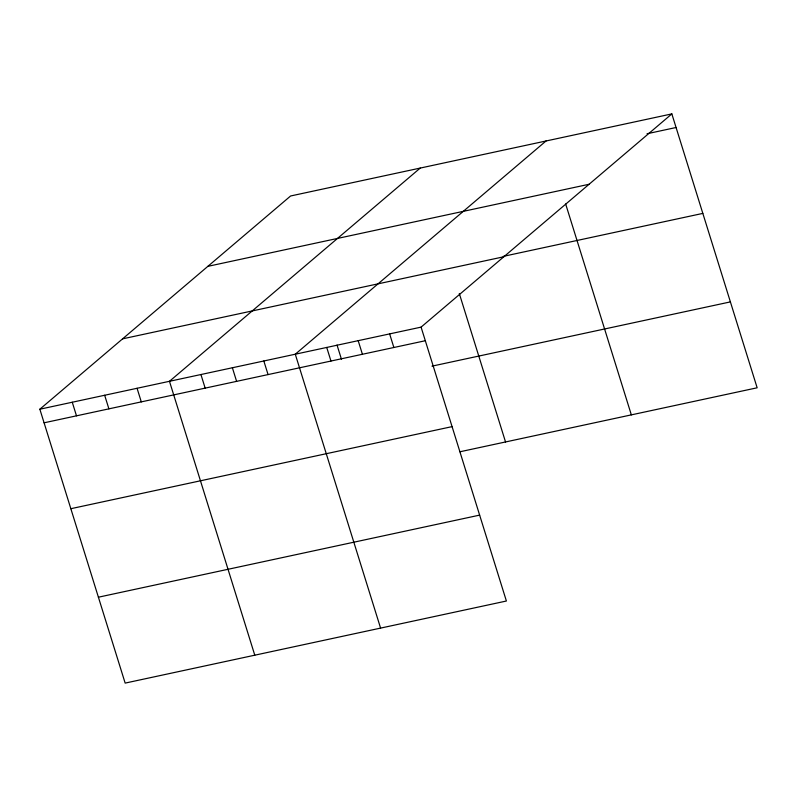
<?xml version="1.0" encoding="UTF-8"?>
<svg xmlns="http://www.w3.org/2000/svg" width="797" height="797" viewBox="0 0 797 797"><rect width="100%" height="100%" fill="white"/><g stroke="black" fill="none" stroke-linecap="round" stroke-linejoin="round"><path stroke-width="1.2" d="M671.841 113.901L421.085 327.129L506.394 601.018L125.159 683.099L39.85 409.21L290.606 195.982L671.841 113.901L757.15 387.79L459.929 451.779M420.228 168.077L169.472 381.305L254.781 655.184M546.035 140.989L295.279 354.217L380.587 628.106M647.044 133.757L676.075 127.5M207.858 266.347L589.093 184.266M503.236 256.375L702.834 213.397M122.599 338.845L503.834 256.764M39.85 409.21L421.085 327.129M44.084 422.808L425.319 340.727M431.974 366.152L730.401 301.894M70.843 508.705L452.078 426.624M98.4 597.202L479.635 515.121M565.661 204.012L631.344 414.878M459.301 293.535L505.537 441.966M389.633 333.903L393.867 347.502M358.182 340.668L362.416 354.267M337.031 345.041L341.445 359.198M326.73 347.442L330.964 361.041M263.827 360.981L268.061 374.58M232.375 367.756L236.609 381.355M200.924 374.53L205.158 388.129M137.064 388.278L141.298 401.877M104.656 395.252L108.9 408.851M72.258 402.226L76.492 415.825"/></g></svg>
